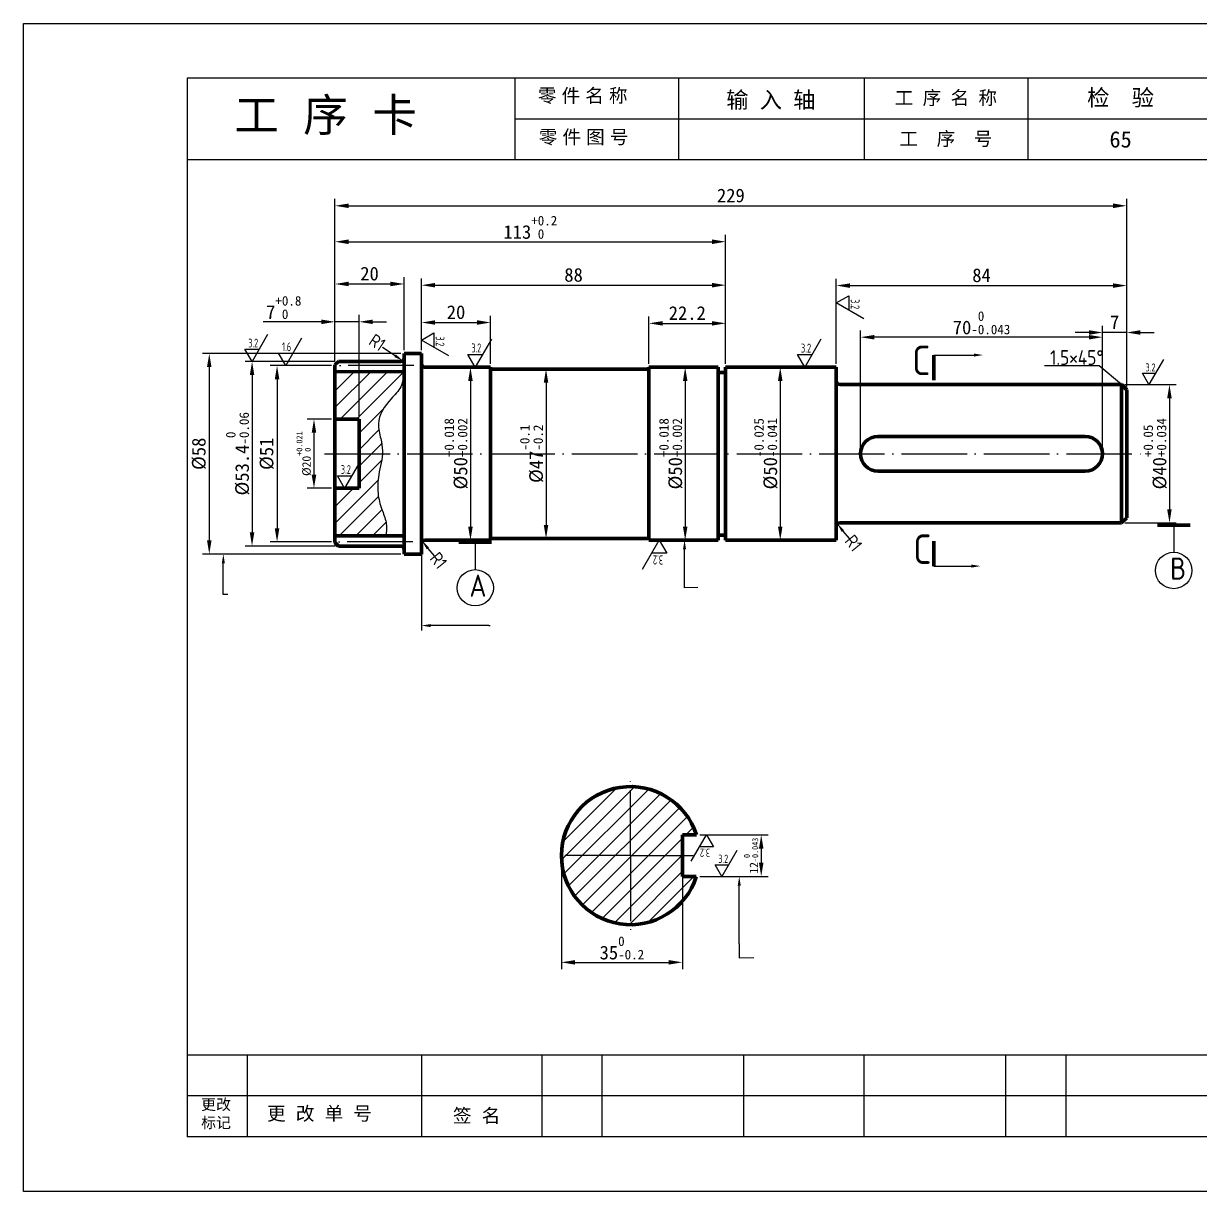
# Model space of a CAD drawing. Header units: millimetres. Extents: x -768 to 1998, y -1210 to -137.
# Drawn here: x -61.4 to 154, y -1035.3 to -821.3 of the extents above; entities that cross this region are included whole.
import ezdxf

# ---------------------------------------------------------------- set-up
doc = ezdxf.new("R2010")
doc.units = ezdxf.units.MM
doc.header["$LTSCALE"] = 0.5
doc.header["$MEASUREMENT"] = 0
doc.linetypes.add('ACAD_ISO04W100', pattern=[30, 24, -3, 0, -3])
doc.layers.add('bx', color=4, linetype='Continuous', plot=False)
doc.layers.add('xi', color=7, linetype='Continuous', lineweight=35)
doc.layers.add('粗实线', color=7, linetype='Continuous', lineweight=70)
for name, color, linetype in [('中心线', 255, 'ACAD_ISO04W100'), ('剖面线', 2, 'Continuous'), ('标注线', 3, 'Continuous'), ('细实线', 255, 'Continuous')]:
    doc.layers.add(name, color=color, linetype=linetype)
doc.styles.add('biaozhu', font='gbenor.shx', dxfattribs={"height": 5, "bigfont": 'gbcbig.shx'})
doc.styles.add('gbcbig1', font='gbenor.shx', dxfattribs={"width": 0.7, "height": 5, "bigfont": 'gbcbig.shx'})
doc.styles.get("Standard").update_dxf_attribs({"font": '', "height": 2.5})
doc.styles.get('Standard').set_extended_font_data('SimSun')
doc.dimstyles.new('ISO-25', dxfattribs={"dimtxt": 2.5, "dimasz": 2.5, "dimexe": 1.25, "dimexo": 0.625, "dimtad": 1, "dimdsep": 46, "dimtxsty": 'Standard', "dimcen": 2.5, "dimadec": 0, "dimazin": 0, "dimtp": 0.5, "dimtm": 0.3, "dimtfac": 1, "dimtmove": 0, "dimatfit": 3, "dimfxl": 1, "dimarcsym": 0})

# ---------------------------------------------------------------- blocks, each defined once
blk = doc.blocks.new('*D254')
at = {"layer": 'Defpoints', "color": 0, "transparency": 16777216}
for p in [(-4.38, -893.81), (-8.23, -906.47), (-4.38, -906.47)]:
    blk.add_point(p, dxfattribs=at)
at = {"layer": '标注线', "color": 0, "lineweight": -2, "transparency": 16777216}
for p, q in [((-5.01, -893.81), (-9.48, -893.81)), ((-8.23, -896.31), (-8.23, -903.97)), ((-5.01, -906.47), (-9.48, -906.47))]:
    blk.add_line(p, q, dxfattribs=at)
at = {"layer": '标注线', "color": 0, "transparency": 16777216}
for points in [[(-8.65, -896.31), (-7.81, -896.31), (-8.23, -893.81)], [(-8.65, -903.97), (-7.81, -903.97), (-8.23, -906.47)]]:
    blk.add_solid(points, dxfattribs=at)
at = {"layer": '标注线', "color": 0, "transparency": 16777216, "insert": (-10.1, -900.14), "char_height": 2.5, "attachment_point": 5, "rotation": 90}
blk.add_mtext('{\\H0.625x;%%C20\\H0.7x;\\S+0.021^  0;}', dxfattribs=at)
blk = doc.blocks.new('*D255')
at = {"layer": 'Defpoints', "color": 0, "transparency": 16777216}
for p in [(-4.38, -884), (-14.99, -916.3), (-4.38, -916.3)]:
    blk.add_point(p, dxfattribs=at)
at = {"layer": '标注线', "color": 0, "lineweight": -2, "transparency": 16777216}
for p, q in [((-5.01, -884), (-16.24, -884)), ((-14.99, -886.5), (-14.99, -913.8)), ((-5.01, -916.3), (-16.24, -916.3))]:
    blk.add_line(p, q, dxfattribs=at)
at = {"layer": '标注线', "color": 0, "transparency": 16777216}
for points in [[(-15.41, -886.5), (-14.58, -886.5), (-14.99, -884)], [(-15.41, -913.8), (-14.58, -913.8), (-14.99, -916.3)]]:
    blk.add_solid(points, dxfattribs=at)
at = {"layer": '标注线', "color": 0, "transparency": 16777216, "insert": (-16.87, -900.15), "char_height": 2.5, "attachment_point": 5, "rotation": 90}
blk.add_mtext('%%C51', dxfattribs=at)
blk = doc.blocks.new('*D256')
at = {"layer": 'Defpoints', "color": 0, "transparency": 16777216}
for p in [(-3.75, -883.24), (-19.57, -917.05), (-3.75, -917.05)]:
    blk.add_point(p, dxfattribs=at)
at = {"layer": '标注线', "color": 0, "lineweight": -2, "transparency": 16777216}
for p, q in [((-4.37, -883.24), (-20.82, -883.24)), ((-19.57, -885.74), (-19.57, -914.55)), ((-4.37, -917.05), (-20.82, -917.05))]:
    blk.add_line(p, q, dxfattribs=at)
at = {"layer": '标注线', "color": 0, "transparency": 16777216}
for points in [[(-19.99, -885.74), (-19.16, -885.74), (-19.57, -883.24)], [(-19.99, -914.55), (-19.16, -914.55), (-19.57, -917.05)]]:
    blk.add_solid(points, dxfattribs=at)
at = {"layer": '标注线', "color": 0, "transparency": 16777216, "insert": (-22.2, -900.15), "char_height": 2.5, "attachment_point": 5, "rotation": 90}
blk.add_mtext('%%C53.4{\\H0.7x;\\S 0^ -0.06;}', dxfattribs=at)
blk = doc.blocks.new('*D257')
at = {"layer": 'Defpoints', "color": 0, "transparency": 16777216}
for p in [(8.28, -881.78), (-27.41, -918.52), (8.28, -918.52)]:
    blk.add_point(p, dxfattribs=at)
at = {"layer": '标注线', "color": 0, "lineweight": -2, "transparency": 16777216}
for p, q in [((7.66, -881.78), (-28.66, -881.78)), ((-27.41, -884.28), (-27.41, -916.02)), ((7.66, -918.52), (-28.66, -918.52))]:
    blk.add_line(p, q, dxfattribs=at)
at = {"layer": '标注线', "color": 0, "transparency": 16777216}
for points in [[(-27.83, -884.28), (-27, -884.28), (-27.41, -881.78)], [(-27.83, -916.02), (-27, -916.02), (-27.41, -918.52)]]:
    blk.add_solid(points, dxfattribs=at)
at = {"layer": '标注线', "color": 0, "transparency": 16777216, "insert": (-29.29, -900.15), "char_height": 2.5, "attachment_point": 5, "rotation": 90}
blk.add_mtext('%%C58', dxfattribs=at)
blk = doc.blocks.new('*D258')
at = {"layer": 'Defpoints', "color": 0, "transparency": 16777216}
for p in [(0.05, -875.97), (-4.38, -883.87), (0.05, -893.81)]:
    blk.add_point(p, dxfattribs=at)
at = {"layer": '标注线', "color": 0, "lineweight": -2, "transparency": 16777216}
for p, q in [((-4.38, -883.24), (-4.38, -874.72)), ((0.05, -893.18), (0.05, -874.72)), ((-6.88, -875.97), (-17.54, -875.97)), ((0.05, -875.97), (-4.38, -875.97)), ((2.55, -875.97), (5.05, -875.97))]:
    blk.add_line(p, q, dxfattribs=at)
at = {"layer": '标注线', "color": 0, "transparency": 16777216}
for points in [[(-6.88, -875.56), (-6.88, -876.39), (-4.38, -875.97)], [(2.55, -875.56), (2.55, -876.39), (0.05, -875.97)]]:
    blk.add_solid(points, dxfattribs=at)
at = {"layer": '标注线', "color": 0, "transparency": 16777216, "insert": (-13.77, -873.35), "char_height": 2.5, "attachment_point": 5}
blk.add_mtext('7{\\H0.7x;\\S+0.8^  0;}', dxfattribs=at)
blk = doc.blocks.new('*D259')
at = {"layer": 'Defpoints', "color": 0, "transparency": 16777216}
for p in [(8.28, -869.04), (8.28, -881.78), (-4.38, -883.87)]:
    blk.add_point(p, dxfattribs=at)
at = {"layer": '标注线', "color": 0, "lineweight": -2, "transparency": 16777216}
for p, q in [((-4.38, -883.24), (-4.38, -867.79)), ((8.28, -881.16), (8.28, -867.79)), ((-1.88, -869.04), (5.78, -869.04))]:
    blk.add_line(p, q, dxfattribs=at)
at = {"layer": '标注线', "color": 0, "transparency": 16777216}
for points in [[(-1.88, -868.62), (-1.88, -869.45), (-4.38, -869.04)], [(5.78, -868.62), (5.78, -869.45), (8.28, -869.04)]]:
    blk.add_solid(points, dxfattribs=at)
at = {"layer": '标注线', "color": 0, "transparency": 16777216, "insert": (1.95, -867.16), "char_height": 2.5, "attachment_point": 5}
blk.add_mtext('20', dxfattribs=at)
blk = doc.blocks.new('*D260')
at = {"layer": 'Defpoints', "color": 0, "transparency": 16777216}
for p in [(24.13, -876.1), (11.47, -881.78), (24.13, -884.31)]:
    blk.add_point(p, dxfattribs=at)
at = {"layer": '标注线', "color": 0, "lineweight": -2, "transparency": 16777216}
for p, q in [((11.47, -881.16), (11.47, -874.85)), ((13.97, -876.1), (21.63, -876.1)), ((24.13, -883.68), (24.13, -874.85))]:
    blk.add_line(p, q, dxfattribs=at)
at = {"layer": '标注线', "color": 0, "transparency": 16777216}
for points in [[(13.97, -875.68), (13.97, -876.51), (11.47, -876.1)], [(21.63, -875.68), (21.63, -876.51), (24.13, -876.1)]]:
    blk.add_solid(points, dxfattribs=at)
at = {"layer": '标注线', "color": 0, "transparency": 16777216, "insert": (17.8, -874.22), "char_height": 2.5, "attachment_point": 5}
blk.add_mtext('20', dxfattribs=at)
blk = doc.blocks.new('*D261')
at = {"layer": 'Defpoints', "color": 0, "transparency": 16777216}
for p in [(67.19, -869.26), (11.47, -881.36), (67.19, -884.31)]:
    blk.add_point(p, dxfattribs=at)
at = {"layer": '标注线', "color": 0, "lineweight": -2, "transparency": 16777216}
for p, q in [((11.47, -880.74), (11.47, -868.01)), ((67.19, -883.68), (67.19, -868.01)), ((13.97, -869.26), (64.69, -869.26))]:
    blk.add_line(p, q, dxfattribs=at)
at = {"layer": '标注线', "color": 0, "transparency": 16777216}
for points in [[(13.97, -868.84), (13.97, -869.68), (11.47, -869.26)], [(64.69, -868.84), (64.69, -869.68), (67.19, -869.26)]]:
    blk.add_solid(points, dxfattribs=at)
at = {"layer": '标注线', "color": 0, "transparency": 16777216, "insert": (39.33, -867.39), "char_height": 2.5, "attachment_point": 5}
blk.add_mtext('88', dxfattribs=at)
blk = doc.blocks.new('*D262')
at = {"layer": 'Defpoints', "color": 0, "transparency": 16777216}
for p in [(67.19, -876.25), (53.15, -884.31), (67.19, -884.31)]:
    blk.add_point(p, dxfattribs=at)
at = {"layer": '标注线', "color": 0, "lineweight": -2, "transparency": 16777216}
for p, q in [((53.15, -883.68), (53.15, -875)), ((55.65, -876.25), (64.69, -876.25)), ((67.19, -883.68), (67.19, -875))]:
    blk.add_line(p, q, dxfattribs=at)
at = {"layer": '标注线', "color": 0, "transparency": 16777216}
for points in [[(55.65, -875.84), (55.65, -876.67), (53.15, -876.25)], [(64.69, -875.84), (64.69, -876.67), (67.19, -876.25)]]:
    blk.add_solid(points, dxfattribs=at)
at = {"layer": '标注线', "color": 0, "transparency": 16777216, "insert": (60.17, -874.38), "char_height": 2.5, "attachment_point": 5}
blk.add_mtext('22.2', dxfattribs=at)
blk = doc.blocks.new('*D263')
at = {"layer": 'Defpoints', "color": 0, "transparency": 16777216}
for p in [(67.19, -861.3), (-4.38, -883.87), (67.19, -884.31)]:
    blk.add_point(p, dxfattribs=at)
at = {"layer": '标注线', "color": 0, "lineweight": -2, "transparency": 16777216}
for p, q in [((-4.38, -883.24), (-4.38, -860.05)), ((-1.88, -861.3), (64.69, -861.3)), ((67.19, -883.68), (67.19, -860.05))]:
    blk.add_line(p, q, dxfattribs=at)
at = {"layer": '标注线', "color": 0, "transparency": 16777216}
for points in [[(-1.88, -860.88), (-1.88, -861.72), (-4.38, -861.3)], [(64.69, -860.88), (64.69, -861.72), (67.19, -861.3)]]:
    blk.add_solid(points, dxfattribs=at)
at = {"layer": '标注线', "color": 0, "transparency": 16777216, "insert": (31.41, -858.68), "char_height": 2.5, "attachment_point": 5}
blk.add_mtext('113{\\H0.7x;\\S+0.2^  0;}', dxfattribs=at)
blk = doc.blocks.new('*D264')
at = {"layer": 'Defpoints', "color": 0, "transparency": 16777216}
for p in [(140.69, -854.71), (-4.38, -883.87), (140.69, -888.43)]:
    blk.add_point(p, dxfattribs=at)
at = {"layer": '标注线', "color": 0, "lineweight": -2, "transparency": 16777216}
for p, q in [((-4.38, -883.24), (-4.38, -853.46)), ((-1.88, -854.71), (138.19, -854.71)), ((140.69, -887.81), (140.69, -853.46))]:
    blk.add_line(p, q, dxfattribs=at)
at = {"layer": '标注线', "color": 0, "transparency": 16777216}
for points in [[(-1.88, -854.29), (-1.88, -855.13), (-4.38, -854.71)], [(138.19, -854.29), (138.19, -855.13), (140.69, -854.71)]]:
    blk.add_solid(points, dxfattribs=at)
at = {"layer": '标注线', "color": 0, "transparency": 16777216, "insert": (68.15, -852.84), "char_height": 2.5, "attachment_point": 5}
blk.add_mtext('229', dxfattribs=at)
blk = doc.blocks.new('*D265')
at = {"layer": 'Defpoints', "color": 0, "transparency": 16777216}
for p in [(140.69, -869.33), (87.47, -884.31), (140.69, -888.43)]:
    blk.add_point(p, dxfattribs=at)
at = {"layer": '标注线', "color": 0, "lineweight": -2, "transparency": 16777216}
for p, q in [((87.47, -883.68), (87.47, -868.08)), ((140.69, -887.81), (140.69, -868.08)), ((89.97, -869.33), (138.19, -869.33))]:
    blk.add_line(p, q, dxfattribs=at)
at = {"layer": '标注线', "color": 0, "transparency": 16777216}
for points in [[(89.97, -868.92), (89.97, -869.75), (87.47, -869.33)], [(138.19, -868.92), (138.19, -869.75), (140.69, -869.33)]]:
    blk.add_solid(points, dxfattribs=at)
at = {"layer": '标注线', "color": 0, "transparency": 16777216, "insert": (114.08, -867.46), "char_height": 2.5, "attachment_point": 5}
blk.add_mtext('84', dxfattribs=at)
blk = doc.blocks.new('*D266')
at = {"layer": 'Defpoints', "color": 0, "transparency": 16777216}
for p in [(91.91, -878.79), (91.91, -900.15), (136.25, -900.15)]:
    blk.add_point(p, dxfattribs=at)
at = {"layer": '标注线', "color": 0, "lineweight": -2, "transparency": 16777216}
for p, q in [((91.91, -899.53), (91.91, -877.54)), ((133.75, -878.79), (94.41, -878.79)), ((136.25, -899.52), (136.25, -877.54))]:
    blk.add_line(p, q, dxfattribs=at)
at = {"layer": '标注线', "color": 0, "transparency": 16777216}
for points in [[(94.41, -878.38), (94.41, -879.21), (91.91, -878.79)], [(133.75, -878.38), (133.75, -879.21), (136.25, -878.79)]]:
    blk.add_solid(points, dxfattribs=at)
at = {"layer": '标注线', "color": 0, "transparency": 16777216, "insert": (114.08, -876.17), "char_height": 2.5, "attachment_point": 5}
blk.add_mtext('70{\\H0.7x;\\S 0^ -0.043;}', dxfattribs=at)
blk = doc.blocks.new('*D267')
at = {"layer": 'Defpoints', "color": 0, "transparency": 16777216}
for p in [(136.25, -877.93), (136.25, -888.43), (140.69, -888.43)]:
    blk.add_point(p, dxfattribs=at)
at = {"layer": '标注线', "color": 0, "lineweight": -2, "transparency": 16777216}
for p, q in [((136.25, -887.81), (136.25, -876.68)), ((140.69, -887.81), (140.69, -876.68)), ((133.75, -877.93), (131.25, -877.93)), ((140.69, -877.93), (136.25, -877.93)), ((143.19, -877.93), (145.69, -877.93))]:
    blk.add_line(p, q, dxfattribs=at)
at = {"layer": '标注线', "color": 0, "transparency": 16777216}
for points in [[(133.75, -877.51), (133.75, -878.35), (136.25, -877.93)], [(143.19, -877.51), (143.19, -878.35), (140.69, -877.93)]]:
    blk.add_solid(points, dxfattribs=at)
at = {"layer": '标注线', "color": 0, "transparency": 16777216, "insert": (138.47, -876.05), "char_height": 2.5, "attachment_point": 5}
blk.add_mtext('7', dxfattribs=at)
blk = doc.blocks.new('*D268')
at = {"layer": 'Defpoints', "color": 0, "transparency": 16777216}
for p in [(20.44, -884.31), (20.44, -915.98), (20.44, -915.98)]:
    blk.add_point(p, dxfattribs=at)
at = {"layer": '标注线', "color": 0, "lineweight": -2, "transparency": 16777216}
for p, q in [((21.06, -884.31), (21.69, -884.31)), ((20.44, -886.81), (20.44, -913.48)), ((19.81, -915.98), (19.19, -915.98))]:
    blk.add_line(p, q, dxfattribs=at)
at = {"layer": '标注线', "color": 0, "transparency": 16777216}
for points in [[(20.02, -886.81), (20.86, -886.81), (20.44, -884.31)], [(20.02, -913.48), (20.86, -913.48), (20.44, -915.98)]]:
    blk.add_solid(points, dxfattribs=at)
at = {"layer": '标注线', "color": 0, "transparency": 16777216, "insert": (17.82, -900.15), "char_height": 2.5, "attachment_point": 5, "rotation": 90}
blk.add_mtext('%%C50{\\H0.7x;\\S+0.018^ +0.002;}', dxfattribs=at)
blk = doc.blocks.new('*D269')
at = {"layer": 'Defpoints', "color": 0, "transparency": 16777216}
for p in [(37.8, -884.63), (34.29, -915.67), (37.8, -915.67)]:
    blk.add_point(p, dxfattribs=at)
at = {"layer": '标注线', "color": 0, "lineweight": -2, "transparency": 16777216}
for p, q in [((37.17, -884.63), (33.04, -884.63)), ((34.29, -887.13), (34.29, -913.17)), ((37.17, -915.67), (33.04, -915.67))]:
    blk.add_line(p, q, dxfattribs=at)
at = {"layer": '标注线', "color": 0, "transparency": 16777216}
for points in [[(33.87, -887.13), (34.7, -887.13), (34.29, -884.63)], [(33.87, -913.17), (34.7, -913.17), (34.29, -915.67)]]:
    blk.add_solid(points, dxfattribs=at)
at = {"layer": '标注线', "color": 0, "transparency": 16777216, "insert": (31.67, -900.15), "char_height": 2.5, "attachment_point": 5, "rotation": 90}
blk.add_mtext('%%C47{\\H0.7x;\\S-0.1^ -0.2;}', dxfattribs=at)
blk = doc.blocks.new('*D270')
at = {"layer": 'Defpoints', "color": 0, "transparency": 16777216}
for p in [(59.78, -884.31), (59.78, -915.98), (59.78, -915.98)]:
    blk.add_point(p, dxfattribs=at)
at = {"layer": '标注线', "color": 0, "lineweight": -2, "transparency": 16777216}
for p, q in [((60.41, -884.31), (61.03, -884.31)), ((59.78, -886.81), (59.78, -913.48)), ((59.16, -915.98), (58.53, -915.98))]:
    blk.add_line(p, q, dxfattribs=at)
at = {"layer": '标注线', "color": 0, "transparency": 16777216}
for points in [[(59.37, -886.81), (60.2, -886.81), (59.78, -884.31)], [(59.37, -913.48), (60.2, -913.48), (59.78, -915.98)]]:
    blk.add_solid(points, dxfattribs=at)
at = {"layer": '标注线', "color": 0, "transparency": 16777216, "insert": (57.16, -900.15), "char_height": 2.5, "attachment_point": 5, "rotation": 90}
blk.add_mtext('%%C50{\\H0.7x;\\S+0.018^ +0.002;}', dxfattribs=at)
blk = doc.blocks.new('*D271')
at = {"layer": 'Defpoints', "color": 0, "transparency": 16777216}
for p in [(81.7, -884.31), (77.2, -915.98), (81.7, -915.98)]:
    blk.add_point(p, dxfattribs=at)
at = {"layer": '标注线', "color": 0, "lineweight": -2, "transparency": 16777216}
for p, q in [((81.07, -884.31), (75.95, -884.31)), ((77.2, -886.81), (77.2, -913.48)), ((81.07, -915.98), (75.95, -915.98))]:
    blk.add_line(p, q, dxfattribs=at)
at = {"layer": '标注线', "color": 0, "transparency": 16777216}
for points in [[(76.78, -886.81), (77.61, -886.81), (77.2, -884.31)], [(76.78, -913.48), (77.61, -913.48), (77.2, -915.98)]]:
    blk.add_solid(points, dxfattribs=at)
at = {"layer": '标注线', "color": 0, "transparency": 16777216, "insert": (74.58, -900.15), "char_height": 2.5, "attachment_point": 5, "rotation": 90}
blk.add_mtext('%%C50{\\H0.7x;\\S-0.025^ -0.041;}', dxfattribs=at)
blk = doc.blocks.new('*D272')
at = {"layer": 'Defpoints', "color": 0, "transparency": 16777216}
for p in [(139.74, -887.47), (139.74, -912.81), (148.51, -912.81)]:
    blk.add_point(p, dxfattribs=at)
at = {"layer": '标注线', "color": 0, "lineweight": -2, "transparency": 16777216}
for p, q in [((140.36, -887.47), (149.76, -887.47)), ((148.51, -889.97), (148.51, -910.31)), ((140.36, -912.81), (149.76, -912.81))]:
    blk.add_line(p, q, dxfattribs=at)
at = {"layer": '标注线', "color": 0, "transparency": 16777216}
for points in [[(148.09, -889.97), (148.92, -889.97), (148.51, -887.47)], [(148.09, -910.31), (148.92, -910.31), (148.51, -912.81)]]:
    blk.add_solid(points, dxfattribs=at)
at = {"layer": '标注线', "color": 0, "transparency": 16777216, "insert": (145.89, -900.15), "char_height": 2.5, "attachment_point": 5, "rotation": 90}
blk.add_mtext('%%C40{\\H0.7x;\\S+0.05^ +0.034;}', dxfattribs=at)
blk = doc.blocks.new('粗糙度3.2')
at = {"layer": '标注线'}
for p, q in [((6.3, 10.95), (0, 0)), ((0, 0), (-2.89, 4.98)), ((-2.89, 4.98), (2.86, 4.98))]:
    blk.add_line(p, q, dxfattribs=at)
at = {"layer": '标注线', "insert": (-1.52, 9.25), "char_height": 3.5, "attachment_point": 1, "style": 'gbcbig1'}
blk.add_mtext_dynamic_manual_height_columns('3.2', width=18.0586, gutter_width=25, heights=[0], dxfattribs=at)
blk = doc.blocks.new('*D292')
at = {"layer": 'Defpoints', "color": 0, "transparency": 16777216}
for p in [(37.1, -973.77), (59.27, -973.79), (59.27, -993.33)]:
    blk.add_point(p, dxfattribs=at)
at = {"layer": '标注线', "color": 0, "lineweight": -2, "transparency": 16777216}
for p, q in [((37.1, -974.4), (37.1, -994.58)), ((59.27, -974.41), (59.27, -994.58)), ((39.6, -993.33), (56.77, -993.33))]:
    blk.add_line(p, q, dxfattribs=at)
at = {"layer": '标注线', "color": 0, "transparency": 16777216}
for points in [[(39.6, -992.92), (39.6, -993.75), (37.1, -993.33)], [(56.77, -992.92), (56.77, -993.75), (59.27, -993.33)]]:
    blk.add_solid(points, dxfattribs=at)
at = {"layer": '标注线', "color": 0, "transparency": 16777216, "insert": (48.18, -990.71), "char_height": 2.5, "attachment_point": 5}
blk.add_mtext('35{\\H0.7x;\\S0^ -0.2;}', dxfattribs=at)
blk = doc.blocks.new('*D293')
at = {"layer": 'Defpoints', "color": 0, "transparency": 16777216}
for p in [(61.83, -969.98), (61.84, -977.59), (73.71, -977.59)]:
    blk.add_point(p, dxfattribs=at)
at = {"layer": '标注线', "color": 0, "lineweight": -2, "transparency": 16777216}
for p, q in [((62.45, -969.98), (74.96, -969.98)), ((73.71, -972.48), (73.71, -975.09)), ((62.46, -977.59), (74.96, -977.59))]:
    blk.add_line(p, q, dxfattribs=at)
at = {"layer": '标注线', "color": 0, "transparency": 16777216}
for points in [[(73.3, -972.48), (74.13, -972.48), (73.71, -969.98)], [(73.3, -975.09), (74.13, -975.09), (73.71, -977.59)]]:
    blk.add_solid(points, dxfattribs=at)
at = {"layer": '标注线', "color": 0, "transparency": 16777216, "insert": (71.84, -973.79), "char_height": 2.5, "attachment_point": 5, "rotation": 90}
blk.add_mtext('{\\H0.625x;12\\H0.7x;\\S 0^ -0.043;}', dxfattribs=at)

msp = doc.modelspace()

# ---------------------------------------------------------------- hatches: boundary and pattern name
at = {"layer": '剖面线'}
h = msp.add_hatch(dxfattribs=at)
h.set_pattern_fill('ANSI31', color=256, scale=0.675523)
h.set_pattern_definition([(45, (-61.8023, -1031.013), (-1.516593, 1.516593), [])])
edge = h.paths.add_edge_path()
edge.add_line((-4.38152, -885.09599), (8.28454, -885.11963))
edge.add_spline(control_points=[(8.28454, -885.11963), (8.18034, -886.08484), (7.97133, -888.02073), (5.29778, -890.5319), (3.06059, -893.83009), (4.00014, -897.20714), (4.57739, -900.33877), (3.5085, -903.65523), (3.34243, -907.31586), (4.06379, -910.20706), (5.18313, -912.66606), (5.0343, -914.34677), (4.96029, -915.18244)], knot_values=[0, 0, 0, 0, 2.807223321, 5.63037641, 10.774425113, 13.543407213, 15.776166075, 20.267884663, 23.689929545, 26.653393038, 29.153542755, 31.625985749, 31.625985749, 31.625985749, 31.625985749], degree=3, periodic=0)
edge.add_line((4.96029, -915.18244), (-4.38152, -915.18244))
edge.add_line((-4.38152, -915.18244), (-4.38152, -906.47224))
edge.add_line((-4.38152, -906.47224), (0.05059, -906.47224))
edge.add_line((0.05059, -906.47224), (0.05059, -893.80618))
edge.add_line((0.05059, -893.80618), (-4.38152, -893.80618))
edge.add_line((-4.38152, -893.80618), (-4.38152, -885.09599))
h = msp.add_hatch(dxfattribs=at)
h.set_pattern_fill('ANSI31', color=256, scale=0.675523)
h.set_pattern_definition([(45, (-5.3886, -1023.1107), (-1.516593, 1.516593), [])])
edge = h.paths.add_edge_path()
edge.add_arc((49.75636, -973.78064), 12.6539, 17.481332, 342.4641439)
edge.add_line((61.82222, -977.59329), (59.26502, -977.59329))
edge.add_line((59.26502, -977.59329), (59.26502, -969.97947))
edge.add_line((59.26502, -969.97947), (61.82584, -969.97947))

# ---------------------------------------------------------------- linework, layer by layer
at = {"color": 0, "linetype": 'ByBlock'}
for p, q in [((239.55455, -831.31558), (-31.44545, -831.31558)), ((-31.44545, -831.31558), (-31.44545, -1025.31558)), ((28.55455, -831.31558), (28.55455, -846.31558)), ((58.55455, -831.31558), (58.55455, -846.31558)), ((92.55455, -831.31558), (92.55455, -846.31558)), ((122.55455, -831.31558), (122.55455, -846.31558)), ((239.55455, -838.81558), (28.55455, -838.81558)), ((239.55455, -846.31558), (-31.44545, -846.31558)), ((239.55455, -1010.31558), (-31.44545, -1010.31558)), ((-20.44545, -1010.31558), (-20.44545, -1025.31558)), ((11.55455, -1025.31558), (11.55455, -1010.31558)), ((33.55455, -1025.31558), (33.55455, -1010.31558)), ((44.55455, -1025.31558), (44.55455, -1010.31558)), ((70.55455, -1025.31558), (70.55455, -1010.31558)), ((92.55455, -1025.31558), (92.55455, -1010.31558)), ((118.55455, -1025.31558), (118.55455, -1010.31558)), ((129.55455, -1025.31558), (129.55455, -1010.31558)), ((239.55455, -1017.81558), (-31.44545, -1017.81558)), ((239.55455, -1025.31558), (-31.44545, -1025.31558))]:
    msp.add_line(p, q, dxfattribs=at)
at = {"color": 0, "linetype": 'ByBlock', "lineweight": 30}
msp.add_line((-31.44545, -846.31558), (-31.44545, -846.31558), dxfattribs=at)
at = {"layer": 'bx', "color": 0, "linetype": 'ByBlock'}
msp.add_lwpolyline([(-61.44545, -821.31558), (249.55455, -821.31558), (249.55455, -1035.31558), (-61.44545, -1035.31558)], close=True, dxfattribs=at)
at = {"layer": '中心线'}
for p, q in [((10.04833, -883.99961), (-6.27636, -883.99961)), ((-6.27636, -900.14529), (143.93027, -900.14529)), ((9.88148, -916.30246), (-6.27636, -916.30246)), ((49.75636, -973.78064), (49.75636, -959.21974)), ((49.75636, -973.78064), (36.35128, -973.78064)), ((49.75636, -973.78064), (61.2308, -973.78064)), ((49.75636, -973.78064), (49.75636, -988.35302))]:
    msp.add_line(p, q, dxfattribs=at)
at = {"layer": '标注线'}
for p, q in [((87.47477, -872.51302), (89.76757, -871.1802)), ((92.52307, -875.41508), (87.47477, -872.51302)), ((89.76757, -871.1802), (89.76757, -873.83017)), ((-10.48488, -878.96663), (-13.37813, -883.99961)), ((11.46626, -879.32905), (13.73, -878.01312)), ((13.73, -878.01312), (13.73, -880.62951)), ((6.62644, -882.1736), (4.3271, -880.65128)), ((16.45059, -882.19433), (11.46626, -879.32905)), ((24.31268, -879.12508), (21.33227, -884.30968)), ((84.6509, -879.16888), (81.69567, -884.30968)), ((-13.37813, -883.99961), (-14.70691, -881.71377)), ((-14.70691, -881.71377), (-12.06498, -881.71377)), ((21.33227, -884.30968), (19.96347, -881.95498)), ((19.96347, -881.95498), (22.68498, -881.95498)), ((81.69567, -884.30968), (80.33843, -881.97487)), ((80.33843, -881.97487), (83.03695, -881.97487)), ((105.35992, -886.65712), (105.35992, -882.05938)), ((105.35992, -882.05938), (112.67421, -882.05938)), ((147.39025, -882.88129), (144.75407, -887.46707)), ((135.60107, -884.04758), (125.6398, -884.02393)), ((139.73594, -887.46707), (135.60107, -884.04758)), ((144.75407, -887.46707), (143.54336, -885.38434)), ((143.54336, -885.38434), (145.95054, -885.38434)), ((0.28193, -901.4481), (-2.60624, -906.47224)), ((-2.60624, -906.47224), (-3.93268, -904.19042)), ((-3.93268, -904.19042), (-1.2954, -904.19042)), ((88.6726, -914.30906), (89.81328, -915.67222)), ((12.63994, -917.50159), (13.78062, -918.86475)), ((51.95128, -921.27201), (54.99292, -915.98091)), ((54.99292, -915.98091), (56.38984, -918.38398)), ((59.66416, -924.6911), (59.66416, -917.66971)), ((105.35992, -916.18356), (105.35992, -920.7295)), ((11.46626, -918.51885), (11.46626, -932.5319)), ((56.38984, -918.38398), (53.61242, -918.38398)), ((-24.84041, -925.91853), (-24.84041, -920.20765)), ((105.35992, -920.7295), (112.21108, -920.7295)), ((-24.01351, -925.91853), (-24.84041, -925.91853)), ((62.08321, -924.67928), (59.66416, -924.6911)), ((23.83308, -931.62602), (13.15506, -931.62602)), ((23.83308, -931.62602), (24.07219, -931.62602)), ((60.9077, -974.79072), (63.67349, -969.97947)), ((63.67349, -969.97947), (64.94372, -972.1646)), ((64.94372, -972.1646), (62.41819, -972.1646)), ((69.22522, -972.86885), (66.50933, -977.59329)), ((66.50933, -977.59329), (65.26202, -975.44758)), ((65.26202, -975.44758), (67.74199, -975.44758)), ((69.69105, -989.96011), (69.69105, -979.2821)), ((69.69105, -989.96011), (69.69105, -992.47574)), ((69.69105, -992.47574), (72.33572, -992.47034))]:
    msp.add_line(p, q, dxfattribs=at)
for points in [[(6.78183, -881.93891), (6.47106, -882.40829), (8.0346, -883.1059)], [(112.67421, -881.77791), (112.67421, -882.34084), (114.36302, -882.05938)], [(88.89834, -914.14094), (88.44686, -914.47718), (87.66387, -912.95461)], [(12.86569, -917.33347), (12.4142, -917.66972), (11.63121, -916.14714)], [(59.38269, -917.66971), (59.94563, -917.66971), (59.66416, -915.98091)], [(-25.12188, -920.20765), (-24.55894, -920.20765), (-24.84041, -918.51885)], [(112.21108, -920.44803), (112.21108, -921.01096), (113.89989, -920.7295)], [(13.15506, -931.90749), (13.15506, -931.34455), (11.46626, -931.62602)], [(69.40958, -979.2821), (69.97252, -979.2821), (69.69105, -977.59329)]]:
    msp.add_solid(points, dxfattribs=at)
at = {"layer": '粗实线'}
for p, q in [((-4.38152, -883.86856), (-3.7499, -883.23695)), ((-3.7499, -883.23695), (7.60902, -883.23695)), ((8.28454, -881.7839), (8.28454, -882.56142)), ((8.28454, -881.7839), (11.46626, -881.7839)), ((8.28454, -882.56142), (8.28454, -915.18244)), ((11.46626, -881.7839), (11.46626, -883.63416)), ((105.35992, -886.65712), (105.35992, -882.05938)), ((-4.38152, -883.99961), (-4.38152, -883.86856)), ((-4.38152, -883.99961), (-4.38152, -885.09599)), ((-4.38152, -885.09599), (-4.38152, -893.80618)), ((-4.38152, -885.09599), (8.28454, -885.11963)), ((11.46626, -916.65643), (11.46626, -883.63416)), ((12.14178, -884.30968), (24.13232, -884.30968)), ((24.13232, -884.30968), (24.13232, -915.98091)), ((24.13232, -884.63123), (53.14604, -884.63123)), ((53.14604, -884.63123), (53.14604, -884.30968)), ((53.14604, -884.30968), (65.81277, -884.30968)), ((53.14604, -884.63123), (53.14604, -915.98091)), ((65.81277, -884.30968), (65.81277, -915.0399)), ((65.81277, -885.25068), (67.19489, -885.25068)), ((67.19489, -884.30968), (67.19489, -915.98091)), ((87.47477, -884.30968), (67.19489, -884.30968)), ((87.47477, -886.79155), (87.47477, -884.30968)), ((87.47477, -913.48687), (87.47477, -886.79155)), ((88.15029, -887.46707), (139.73594, -887.46707)), ((139.73594, -887.46707), (139.73594, -912.81135)), ((139.73594, -887.46707), (140.68911, -888.4324)), ((140.68911, -888.4324), (140.68911, -911.87035)), ((-4.38152, -893.80618), (0.05059, -893.80618)), ((-4.38152, -906.47224), (-4.38152, -893.80618)), ((0.05059, -893.80618), (0.05059, -906.47224)), ((133.08744, -896.9879), (95.07711, -896.9879)), ((95.07711, -903.31485), (133.08744, -903.31485)), ((0.05059, -906.47224), (-4.38152, -906.47224)), ((-4.38152, -906.47224), (-4.38152, -915.18244)), ((87.47477, -913.48687), (87.47477, -915.98091)), ((139.73594, -912.81135), (88.15029, -912.81135)), ((140.68911, -911.87035), (139.73594, -912.81135)), ((146.31351, -913.21667), (152.30675, -913.21667)), ((-4.38152, -915.18244), (4.96029, -915.18244)), ((-4.38152, -915.18244), (-4.38152, -916.43351)), ((4.96029, -915.18244), (8.28454, -915.18244)), ((8.28454, -915.18244), (8.28454, -917.72916)), ((53.14604, -915.67152), (24.13232, -915.67152)), ((65.81277, -915.0399), (65.81277, -915.98091)), ((65.81277, -915.0399), (67.19489, -915.0399)), ((-4.38152, -916.43351), (-3.7499, -917.05364)), ((-3.7499, -917.05364), (7.60902, -917.05364)), ((8.28454, -917.72916), (8.28454, -918.51885)), ((11.46626, -918.51885), (11.46626, -916.65643)), ((24.13232, -915.98091), (12.14178, -915.98091)), ((18.31741, -916.37406), (24.29917, -916.37406)), ((65.81277, -915.98091), (53.14604, -915.98091)), ((67.19489, -915.98091), (87.47477, -915.98091)), ((105.35992, -916.18356), (105.35992, -920.7295)), ((8.28454, -918.51885), (11.46626, -918.51885)), ((61.82584, -969.97947), (59.26502, -969.97947)), ((59.26502, -969.97947), (59.26502, -977.59329)), ((59.26502, -977.59329), (61.82222, -977.59329))]:
    msp.add_line(p, q, dxfattribs=at)
for centre, radius, start, end in [((7.60902, -882.56142), 0.67552, 270, 0), ((12.14178, -883.63416), 0.67552, 180, 270), ((88.15029, -886.79155), 0.67552, 180, 270), ((95.07711, -900.15137), 3.16347, 90, 270), ((133.08744, -900.15137), 3.16347, 270, 90), ((88.15029, -913.48687), 0.67552, 90, 180), ((7.60902, -917.72916), 0.67552, 0, 90), ((12.14178, -916.65643), 0.67552, 90, 180), ((49.75636, -973.78064), 12.6539, 17.481332, 342.4641439)]:
    msp.add_arc(centre, radius, start, end, dxfattribs=at)
at = {"layer": '细实线'}
for p, q in [((149.31013, -913.21667), (149.31621, -918.1973)), ((21.32011, -916.38622), (21.32011, -921.37901))]:
    msp.add_line(p, q, dxfattribs=at)
for centre, radius in [((149.28684, -921.53371), 3.33654), ((21.31806, -924.70071), 3.3217)]:
    msp.add_circle(centre, radius, dxfattribs=at)
msp.add_spline([(8.28454, -885.11963), (7.67657, -887.86023), (5.91346, -890.06514), (3.57217, -894.64549), (4.00105, -897.38105), (4.31686, -899.59136), (3.62546, -904.02955), (3.51231, -907.44972), (4.19763, -910.33286), (4.97211, -912.71002), (4.96029, -915.18244)], degree=3, dxfattribs=at)

# ---------------------------------------------------------------- block references
at = {"layer": '标注线', "xscale": 0.4503487672619597, "yscale": 0.4503487672619597, "zscale": 0.4503487672619597}
msp.add_blockref('粗糙度3.2', (-19.57403, -883.23695), dxfattribs=at)

# ---------------------------------------------------------------- texts
at = {"color": 0, "linetype": 'ByBlock', "lineweight": 30, "attachment_point": 1}
for s, insert, char_height, width in [('\\fￋￎￌ￥|b0|i0|c134|p2;零 件 名 称', (32.79743, -833.26665), 2.5, 36.6), ('\\fￋￎￌ￥|b0|i0|c134|p2;零 件 图 号', (32.95738, -840.84876), 2.5, 30), ('{\\fￋￎￌ￥|b0|i0|c134|p2;更改\\P标记}', (-28.89773, -1018.36679), 2, 9), ('{\\fￋￎￌ￥|b0|i0|c134|p2;更  改  单  号}', (-16.82245, -1019.78262), 2.5, 30.9400451), ('{\\fￋￎￌ￥|b0|i0|c134|p2;签  名}', (17.2328, -1020.1664), 2.5, 18.2414)]:
    msp.add_mtext(s, dxfattribs=dict(at, insert=insert, char_height=char_height, width=width))
at = {"attachment_point": 5}
for s, insert, char_height, width in [('{\\fKaiTi_GB2312|b0|i0|c134|p49;输 入 轴}', (75.47776, -835.46457), 3, 34), ('工 序 名 称', (107.55455, -835.06558), 2.5, 30), ('工  序  号', (107.55455, -842.56558), 2.5, 30)]:
    msp.add_mtext(s, dxfattribs=dict(at, insert=insert, char_height=char_height, width=width))
at = {"color": 0, "linetype": 'ByBlock', "insert": (-22.84494, -835.06577), "char_height": 6, "width": 58.6449659, "attachment_point": 1}
msp.add_mtext('{\\fￋￎￌ￥|b0|i0|c134|p2;工  序  卡}', dxfattribs=at)
at = {"layer": 'xi', "char_height": 3, "width": 34, "attachment_point": 5}
for s, insert in [('{\\fKaiTi_GB2312|b0|i0|c134|p49;检  验}', (139.55455, -835.06558)), ('65', (139.55455, -842.56558))]:
    msp.add_mtext(s, dxfattribs=dict(at, insert=insert))
at = {"layer": '标注线', "attachment_point": 1, "style": 'gbcbig1'}
for insert, char_height, rotation in [((91.73614, -871.8142), 1.613023, 270), ((15.67363, -878.63908), 1.592584, 270), ((55.72535, -920.44723), 1.690602, 180), ((64.3395, -974.04074), 1.537279, 180)]:
    msp.add_mtext_dynamic_manual_height_columns('3.2', width=18.0586218, gutter_width=25, heights=[0], dxfattribs=dict(at, insert=insert, char_height=char_height, rotation=rotation))
at = {"layer": '标注线', "char_height": 2.364331, "attachment_point": 5, "style": 'biaozhu'}
for insert, rotation in [((3.36983, -879.75189), 326.4927235), ((90.62862, -916.51064), 308.9333669), ((14.59596, -919.70318), 308.9333669)]:
    msp.add_mtext('R1', dxfattribs=dict(at, insert=insert, rotation=rotation))
at = {"layer": '标注线', "attachment_point": 1}
for s, width, gutter_width, insert, char_height, style in [('1.6', 18.0586218, 25, (-14.07483, -879.75117), 1.608128, 'gbcbig1'), ('3.2', 18.0586218, 25, (20.61458, -879.93326), 1.656573, 'gbcbig1'), ('3.2', 18.0586218, 25, (80.98404, -879.97023), 1.642578, 'gbcbig1'), ('C', 17.408018, 12.5, (101.38361, -880.3305), 5.40419, 'biaozhu'), ('1.5×45%%D', 22.1127015, 12.5, (126.63827, -881.16275), 2.702093, 'biaozhu'), ('3.2', 18.0586218, 25, (144.11927, -883.59612), 1.465241, 'gbcbig1'), ('3.2', 18.0586218, 25, (-3.30172, -902.23126), 1.605303, 'gbcbig1'), ('C', 53.9498981, 12.5, (101.58949, -914.93199), 5.40419, 'biaozhu'), ('B', 65.4056732, 12.5, (148.62715, -919.15606), 4.05314, 'biaozhu'), ('A', 49.2060586, 12.5, (20.26142, -922.29164), 4.05314, 'biaozhu'), ('3.2', 18.0586218, 25, (65.85534, -973.6053), 1.509544, 'gbcbig1')]:
    msp.add_mtext_dynamic_manual_height_columns(s, width=width, gutter_width=gutter_width, heights=[0], dxfattribs=dict(at, insert=insert, char_height=char_height, style=style))

# ---------------------------------------------------------------- dimensions: what is measured, and where the dimension line sits
at = {"layer": '标注线'}
for base, p1, p2, text, picture, middle in [((140.68911, -854.71163), (-4.38152, -883.86856), (140.68911, -888.4324), '229', '*D264', (68.1538, -852.83663)), ((67.19489, -861.30068), (-4.38152, -883.86856), (67.19489, -884.30968), '113{\\H0.7x;\\S+0.2^  0;}', '*D263', (31.40669, -858.67777)), ((8.28454, -869.03513), (-4.38152, -883.86856), (8.28454, -881.7839), '20', '*D259', (1.95151, -867.16013)), ((67.19489, -869.26037), (11.46626, -881.3617), (67.19489, -884.30968), '88', '*D261', (39.33057, -867.38537)), ((140.68911, -869.33198), (87.47477, -884.30968), (140.68911, -888.4324), '84', '*D265', (114.08194, -867.45698)), ((24.13232, -876.09513), (11.46626, -881.7839), (24.13232, -884.30968), '20', '*D260', (17.79929, -874.22013)), ((91.91363, -878.79268), (136.25091, -900.14529), (91.91363, -900.15184), '70{\\H0.7x;\\S 0^ -0.043;}', '*D266', (114.08227, -876.16976)), ((67.19489, -876.25474), (53.14604, -884.30968), (67.19489, -884.30968), '22.2', '*D262', (60.17046, -874.37974)), ((136.25091, -877.92902), (140.68911, -888.4324), (136.25091, -888.4324), '7', '*D267', (138.47001, -876.05402)), ((59.26502, -993.33211), (37.10246, -973.77462), (59.26502, -973.78638), '35{\\H0.7x;\\S0^ -0.2;}', '*D292', (48.18374, -990.71405))]:
    dim = msp.add_linear_dim(base=base, p1=p1, p2=p2, text=text, dimstyle='ISO-25', override={"dimpost": '%%c<>'}, dxfattribs=at)
    dim.commit()
    dim.dimension.update_dxf_attribs({"geometry": picture, "text_midpoint": middle})
dim = msp.add_linear_dim(base=(0.05059, -875.97474), p1=(-4.38152, -883.86856), p2=(0.05059, -893.80618), text='7{\\H0.7x;\\S+0.8^  0;}', dimstyle='ISO-25', override={"dimpost": '%%c<>'}, dxfattribs=at)
dim.commit()
dim.dimension.update_dxf_attribs({"geometry": '*D258', "text_midpoint": (-13.77485, -875.97474), "dimtype": 160})
for base, p1, p2, text, picture, middle in [((-27.41297, -918.51885), (8.28454, -881.7839), (8.28454, -918.51885), '%%C58', '*D257', (-27.41297, -900.15137)), ((148.50559, -912.81135), (139.73594, -887.46707), (139.73594, -912.81135), '%%C40{\\H0.7x;\\S+0.05^ +0.034;}', '*D272', (148.50559, -900.14529)), ((73.71329, -977.59329), (61.82584, -969.97947), (61.83877, -977.59329), '{\\H0.625x;12\\H0.7x;\\S 0^ -0.043;}', '*D293', (73.71329, -973.78638))]:
    dim = msp.add_linear_dim(base=base, p1=p1, p2=p2, angle=90, text=text, dimstyle='ISO-25', override={"dimpost": '%%c<>'}, dxfattribs=at)
    dim.commit()
    dim.dimension.update_dxf_attribs({"geometry": picture, "text_midpoint": middle, "dimtype": 160})
for base, p1, p2, text, picture, middle in [((-19.57403, -917.05364), (-3.7499, -883.23695), (-3.7499, -917.05364), '%%C53.4{\\H0.7x;\\S 0^ -0.06;}', '*D256', (-22.19695, -900.14529)), ((-14.9928, -916.30246), (-4.38152, -883.99961), (-4.38152, -916.30246), '%%C51', '*D255', (-16.8678, -900.15103)), ((20.43856, -915.98091), (20.43856, -884.30968), (20.43856, -915.98091), '%%C50{\\H0.7x;\\S+0.018^ +0.002;}', '*D268', (17.8205, -900.14529)), ((34.28672, -915.67152), (37.79882, -884.63123), (37.79882, -915.67152), '%%C47{\\H0.7x;\\S-0.1^ -0.2;}', '*D269', (31.66866, -900.15137)), ((59.78305, -915.98091), (59.78305, -884.30968), (59.78305, -915.98091), '%%C50{\\H0.7x;\\S+0.018^ +0.002;}', '*D270', (57.16499, -900.14529)), ((77.19672, -915.98091), (81.69567, -884.30968), (81.69567, -915.98091), '%%C50{\\H0.7x;\\S-0.025^ -0.041;}', '*D271', (74.57867, -900.14529)), ((-8.23065, -906.47224), (-4.38152, -893.80618), (-4.38152, -906.47224), '{\\H0.625x;%%C20\\H0.7x;\\S+0.021^  0;}', '*D254', (-10.10435, -900.13921))]:
    dim = msp.add_linear_dim(base=base, p1=p1, p2=p2, angle=90, text=text, dimstyle='ISO-25', override={"dimpost": '%%c<>'}, dxfattribs=at)
    dim.commit()
    dim.dimension.update_dxf_attribs({"geometry": picture, "text_midpoint": middle})

doc.saveas('drawing.dxf')
